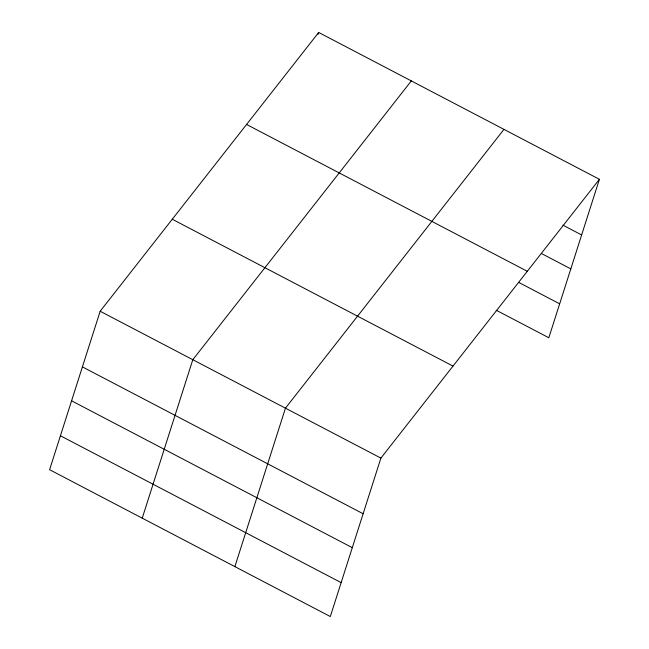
<?xml version="1.0" encoding="UTF-8"?>
<svg xmlns="http://www.w3.org/2000/svg" width="649" height="649" viewBox="0 0 649 649"><rect width="100%" height="100%" fill="white"/><g stroke="black" fill="none" stroke-linecap="round" stroke-linejoin="round"><path stroke-width="0.97" d="M100.165 311.244L49.6 469.698L330.317 616.55L380.89 458.097L599.4 179.302L318.683 32.45L100.165 311.244L380.89 458.097M142.236 518.153L192.802 359.708L411.32 80.914M318.067 34.373L318.683 32.45M234.873 566.618L285.446 408.172L503.957 129.378M599.4 179.302L548.835 337.756L496.201 310.222M562.91 225.154L581.642 234.954M541.38 253.475L570.812 268.881M246.571 124.454L527.288 271.306M518.624 282.364L559.657 303.829M172.277 219.24L452.994 366.101M82.407 366.888L363.132 513.748M71.585 400.814L352.302 547.675M60.43 435.771L341.147 582.624"/></g></svg>
